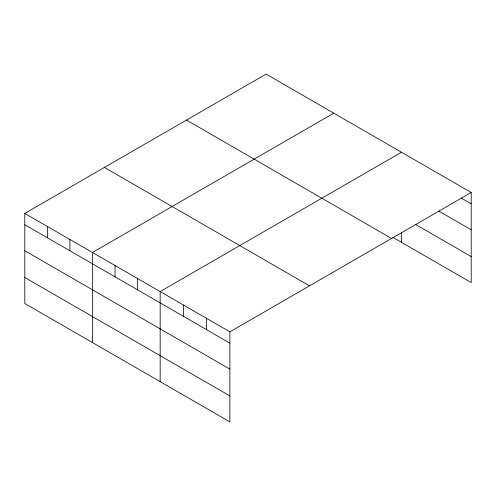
<?xml version="1.0" encoding="UTF-8"?>
<svg xmlns="http://www.w3.org/2000/svg" width="496" height="496" viewBox="0 0 496 496"><rect width="100%" height="100%" fill="white"/><g stroke="black" fill="none" stroke-linecap="round" stroke-linejoin="round"><path stroke-width="0.74" d="M24.8 213.423L229.877 331.824L229.877 421.904L24.8 303.509L24.8 213.423L266.123 74.096L471.2 192.491L471.2 282.577L392.851 237.342M333.802 113.169L92.473 252.495L92.473 342.575M401.475 152.241L160.152 291.567L160.152 381.647M229.877 331.824L471.2 192.491M461.237 198.053L471.2 203.806M438.662 211.011L471.2 229.797M415.419 224.378L471.2 256.581M186.49 120.075L391.561 238.471M104.439 167.443L309.51 285.845M24.8 224.731L229.877 343.133M24.8 250.728L229.877 369.129M24.8 277.512L229.877 395.907M401.475 232.382L401.475 242.321M206.634 318.401L206.634 329.716M183.39 304.984L183.39 316.293M137.59 278.541L137.59 289.85M115.035 265.521L115.035 276.83M69.917 239.469L69.917 250.784M47.356 226.449L47.356 237.758"/></g></svg>
